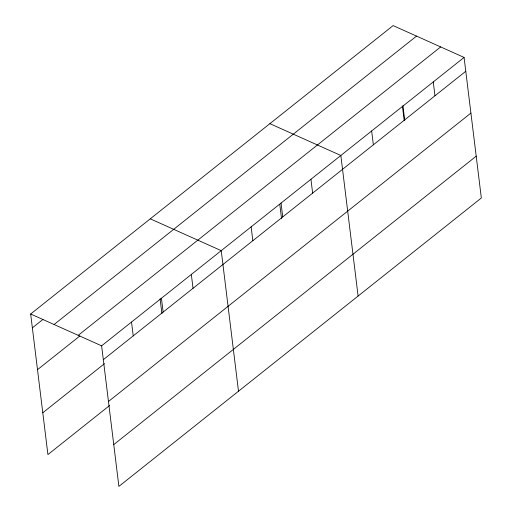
<?xml version="1.0" encoding="UTF-8"?>
<svg xmlns="http://www.w3.org/2000/svg" width="512" height="512" viewBox="0 0 512 512"><rect width="100%" height="100%" fill="white"/><g stroke="black" fill="none" stroke-linecap="round" stroke-linejoin="round"><path stroke-width="0.77" d="M109.594 405.504L47.923 454.579L30.662 314.003L393.114 25.6L464.077 57.421L481.338 197.997L118.886 486.4L101.626 345.83L464.077 57.421M32.365 327.853L42.95 319.424M54.08 324.506L416.531 36.102M78.208 335.328L440.659 46.925M37.498 369.67L79.859 335.962M103.328 359.674L465.779 71.27M42.79 412.755L104.461 363.686M108.461 401.498L470.912 113.088M113.754 444.582L476.205 156.179M269.882 123.661L340.845 155.482L358.106 296.051M150.272 218.829L221.235 250.656L238.496 391.226M30.662 314.003L101.626 345.83M433.267 81.939L434.97 95.789M402.931 105.549L404.762 120.435M402.458 106.451L404.16 120.301M371.654 130.97L373.35 144.813M310.944 179.277L312.64 193.12M281.037 203.066L282.739 216.915M279.795 204.39L281.523 218.496M251.136 226.861L252.838 240.71M191.334 274.451L193.03 288.294M161.427 298.24L163.13 312.09M160.09 298.784L161.914 313.664M131.526 322.035L133.229 335.885"/></g></svg>
